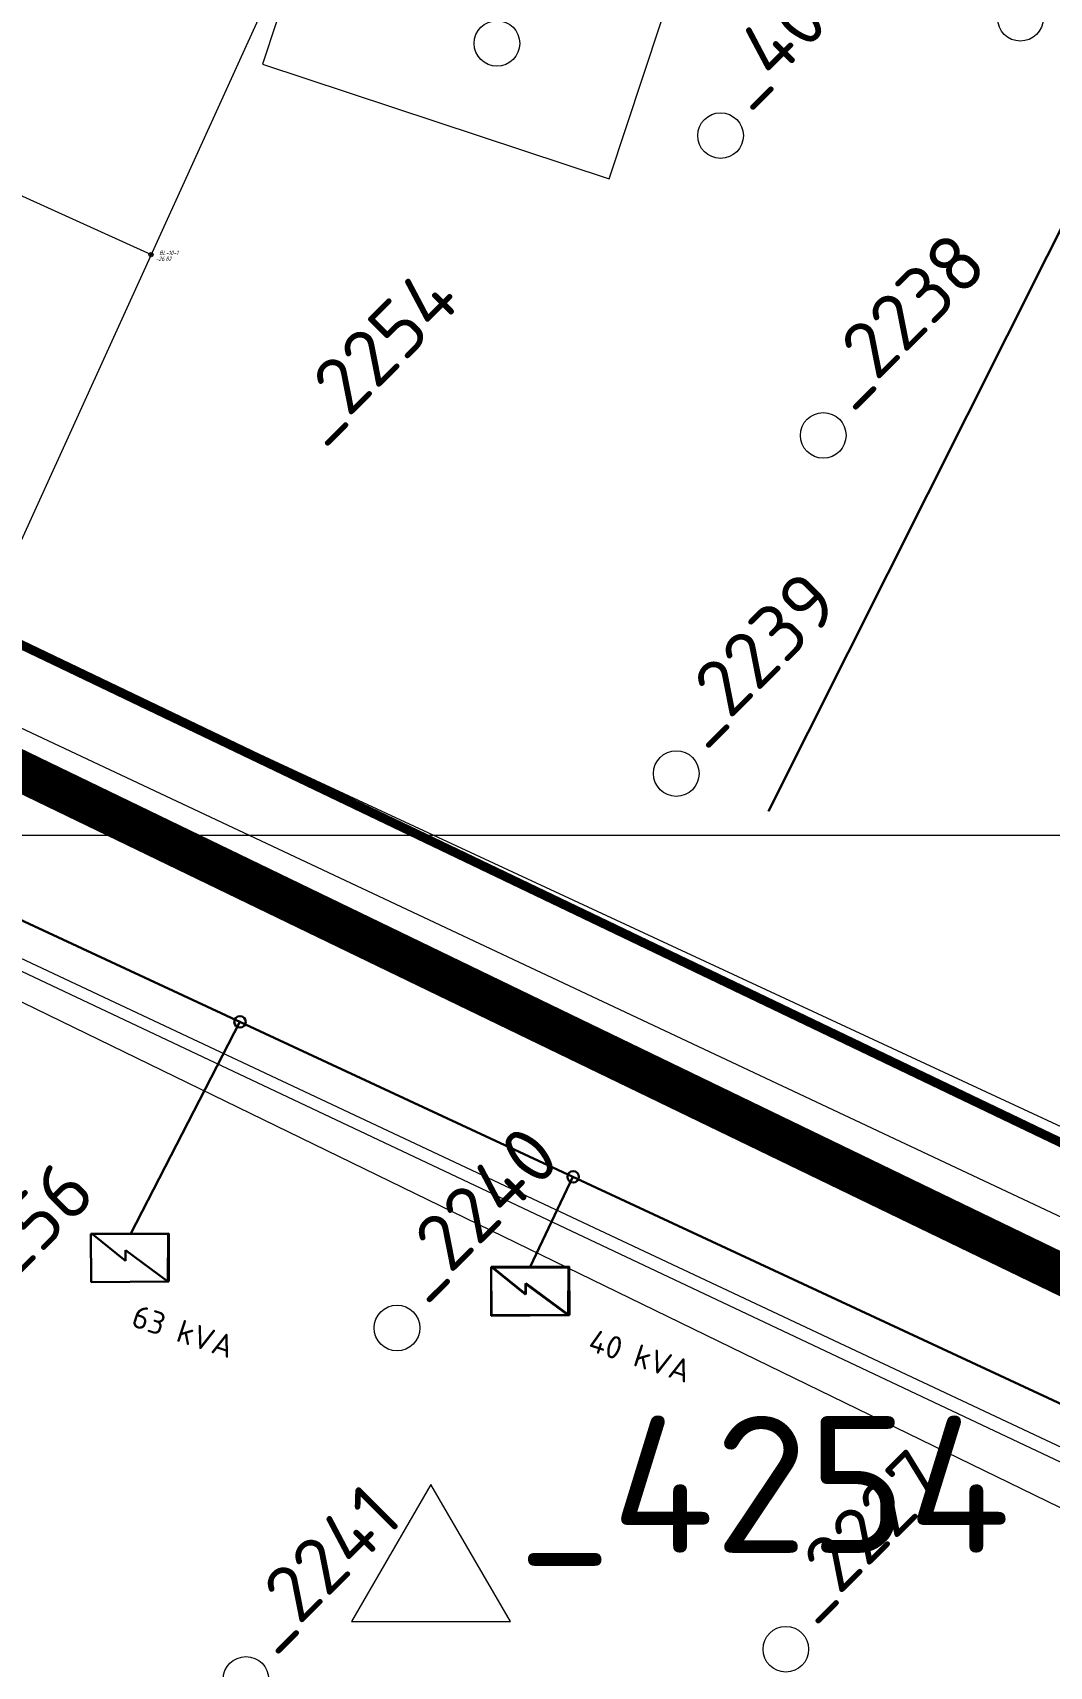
# Model space of a CAD drawing. Header units: millimetres. Extents: x 519 to 9564855, y -810 to 5021775.
# Drawn here: x 9526639.4 to 9526862.1, y 5000817.9 to 5001175.9 of the extents above; entities that cross this region are included whole.
import ezdxf

# ---------------------------------------------------------------- set-up
doc = ezdxf.new("R2010")
doc.units = ezdxf.units.MM
doc.header["$LTSCALE"] = 2
doc.header["$MEASUREMENT"] = 0
for name, color, linetype in [('164 скв. на 2011 год (измененные)', 121, 'Continuous'), ('CONTROL', 7, 'Continuous'), ('GRID_PULKOVO', 7, 'Continuous'), ('OLD WELLS(dr.bfr2000)', 24, 'Continuous'), ('PPLINE_WAT', 7, 'WTR_LINE'), ('ROAD_ASF', 9, 'Continuous'), ('ROAD_GROUND', 9, 'Continuous'), ('ТХ_выкидные линии', 24, 'Continuous')]:
    doc.layers.add(name, color=color, linetype=linetype)
for name, color, linetype, lineweight in [('PPLINE_GAS', 4, 'GAS_LINE', 30), ('Оптиковолоконный кабель', 220, 'CAB6', 20), ('Электро', 1, 'Continuous', 30), ('Электроснаб', 1, 'Continuous', 18), ('Электроснабжене', 1, 'Continuous', 18)]:
    doc.layers.add(name, color=color, linetype=linetype, lineweight=lineweight)
doc.styles.add('92051501$0$STANDARD', font='simplex.shx')
doc.styles.add('Elect', font='isocpeur.ttf')
doc.styles.get("Standard").update_dxf_attribs({"font": 'isocpeur.ttf', "width": 0.5})
doc.linetypes.add('CAB', pattern='A,0.7,-0.43403,["K",Standard,S=0.9,R=0,X=-0.4,Y=-0.3],-0.8', length=1.93403)
doc.linetypes.add('CAB6', pattern='A,0.9,-0.9,["6",Standard,S=0.9,R=0,X=-0.8,Y=-0.4],11', length=12.8)
doc.linetypes.add('GAS_LINE', pattern='A,0.5,-0.2,["G",92051501$0$STANDARD,S=0.1,R=0,X=-0.1,Y=-0.05],-0.05', length=0.75)
doc.linetypes.add('WTR_LINE', pattern='A,0.5,-0.2,["W",92051501$0$STANDARD,S=0.1,R=0,X=-0.1,Y=-0.05],-0.05', length=0.75)

# ---------------------------------------------------------------- blocks, each defined once
blk = doc.blocks.new('16')
at = {"linetype": 'Continuous', "lineweight": 18, "flags": 128}
for points in [[(-0.27, -0.27), (0.27, 0.27)], [(0.27, -0.27), (-0.27, 0.27)]]:
    blk.add_lwpolyline(points, dxfattribs=at)
at = {"linetype": 'Continuous', "lineweight": 18}
blk.add_circle((0, 0), 0.375, dxfattribs=at)

msp = doc.modelspace()

# ---------------------------------------------------------------- linework, layer by layer
at = {"color": 5, "linetype": 'WTR_LINE', "lineweight": 0, "ltscale": 100, "const_width": 2, "elevation": -0.999}
msp.add_lwpolyline([(9526374.128, 5000834.993), (9526338.861, 5000849.119), (9526369.317, 5000918.369), (9526381.582, 5000915.643), (9526388.479, 5000916.907), (9526506.091, 5001104.365), (9526943.61387, 5000894.80545), (9527351.894, 5000706.201), (9527410.535, 5000680.127), (9527811.155, 5000487.989), (9528541.9542, 5001967.68695)], dxfattribs=at)
at = {"layer": '164 скв. на 2011 год (измененные)', "color": 0, "linetype": 'ByBlock', "lineweight": 0}
msp.add_lwpolyline([(9526689.72601, 5001168.98087), (9526765.70654, 5001143.8403), (9526784.56197, 5001200.82569), (9526708.58145, 5001225.96627)], close=True, dxfattribs=at)
at = {"layer": 'CONTROL', "lineweight": 0}
for p, q in [((9526726.62222, 5000857.72523), (9526709.21231, 5000827.7073)), ((9526744.03214, 5000827.7073), (9526726.62222, 5000857.72523)), ((9526709.21231, 5000827.7073), (9526744.03214, 5000827.7073))]:
    msp.add_line(p, q, dxfattribs=at)
at = {"layer": 'GRID_PULKOVO', "lineweight": 0}
msp.add_line((9519000, 5001000), (9533000, 5001000), dxfattribs=at)
at = {"layer": 'OLD WELLS(dr.bfr2000)', "lineweight": 0}
for centre in [(9526855.8, 5001179), (9526741.1, 5001173.5), (9526790.1, 5001153.3), (9526812.6, 5001087.6), (9526780.4, 5001013.5), (9526719.2, 5000892), (9526804.4, 5000821.6), (9526686.1, 5000815)]:
    msp.add_circle(centre, 5, dxfattribs=at)
at = {"layer": 'PPLINE_GAS', "linetype": 'GAS_LINE', "lineweight": 0, "ltscale": 20}
msp.add_line((9526079.469, 5001235.137), (9528506.802, 5000093.688), dxfattribs=at)
at = {"layer": 'PPLINE_GAS', "color": 4, "linetype": 'GAS_LINE', "lineweight": 0, "ltscale": 20}
msp.add_line((9526504.81528, 5001027.71231, 11.90027), (9527295.74205, 5000642.77424, 11.90027), dxfattribs=at)
at = {"layer": 'PPLINE_WAT', "color": 5, "linetype": 'WTR_LINE', "lineweight": 0, "ltscale": 5}
msp.add_line((9526948.70275, 5000897.10183), (9526628.28791, 5001045.84632), dxfattribs=at)
at = {"layer": 'PPLINE_WAT', "color": 5, "lineweight": 0, "ltscale": 0.5}
msp.add_lwpolyline([(9523498.307, 5002453.507), (9529318.71854, 4999702.75469), (9529357.22076, 4999682.3134), (9529399.33276, 4999675.09879), (9529430.61579, 4999677.50366), (9529678.713, 4999710.142)], dxfattribs=at)
at = {"layer": 'ROAD_ASF', "lineweight": 0}
for points in [[(9521737.23529, 4997056.36456), (9521526.30791, 4997406.20512), (9521491.42617, 4997522.40996), (9521494.64376, 4997784.54227), (9521557.42562, 4998123.62451), (9523181.91284, 5002651.278), (9523567.30412, 5002471.17809), (9525869.16882, 5001381.54446), (9525963.92258, 5001333.47903), (9526128.60686, 5001261.79325), (9526517.55757, 5001074.97311), (9527241.30336, 5000725.10977), (9527302.0959, 5000699.32947), (9527474.32311, 5000617.56906), (9528116.89056, 5000310.63684)], [(9521742.137, 4997059.855), (9521531.837, 4997408.655), (9521497.437, 4997523.255), (9521500.637, 4997783.955), (9521563.237, 4998122.055), (9523185.337, 5002643.055), (9523564.737, 5002465.755), (9525866.52759, 5001376.15646), (9525961.36584, 5001328.04817), (9526126.10975, 5001256.33643), (9526514.94624, 5001069.57117), (9527238.82495, 5000719.64358), (9527299.637, 5000693.855), (9527471.737, 5000612.155), (9528114.237, 5000305.255)]]:
    msp.add_lwpolyline(points, dxfattribs=at)
at = {"layer": 'ROAD_GROUND', "color": 8, "lineweight": 0, "const_width": 9}
msp.add_lwpolyline([(9521739.68614, 4997058.10978), (9521529.07245, 4997407.43006), (9521494.43159, 4997522.83248), (9521497.64038, 4997784.24863), (9521560.33131, 4998122.83976), (9523183.62492, 5002647.1665), (9523566.02728, 5002468.46336), (9525867.84821, 5001378.85046), (9525962.64421, 5001330.7636), (9526127.3583, 5001259.06484), (9526516.25529, 5001072.2705), (9527240.06415, 5000722.37668), (9527300.86645, 5000696.59224), (9527473.0333, 5000614.86048), (9528115.56378, 5000307.94592)], dxfattribs=at)
at = {"layer": 'Оптиковолоконный кабель', "linetype": 'CAB', "lineweight": 20, "ltscale": 0.1}
msp.add_lwpolyline([(9523696.146, 5005917.127), (9523689.893, 5005715.012), (9523695.902, 5005635.172), (9523695.453, 5005568.154), (9523700.063, 5005469.441), (9523700.58, 5005145.207), (9523704.692, 5005045.058), (9523701.585, 5004488.746), (9523704.366, 5004469.568), (9523706.81, 5003954.047), (9523704.579, 5003808.965), (9523692.18, 5003712.998), (9523687.161, 5003694.356), (9523300.02, 5002630.372), (9523296.974, 5002614.733), (9523304.049, 5002607.353), (9526121.954, 5001271.722), (9526508.525, 5001083.826), (9527029.955, 5000838.578), (9527414.361, 5000657.715), (9527485.466, 5000795.728), (9527414.361, 5000657.715), (9528367.831, 5000203.306)], dxfattribs=at)
at = {"layer": 'ТХ_выкидные линии', "color": 5, "linetype": 'WTR_LINE', "lineweight": 0, "ltscale": 25}
for p, q in [((9526757.9232, 5001330.74155, 0), (9526628.28966, 5001045.85112, 0)), ((9526622.41691, 5001146.72968), (9526665.31106, 5001127.21157, 0))]:
    msp.add_line(p, q, dxfattribs=at)
at = {"layer": 'Электро'}
for p, q in [((9526800.58503, 5001005.244, 0), (9526876.16084, 5001155.85015, 0)), ((9526660.77268, 5000912.57893, 0), (9526684.7932, 5000959.08681, 0)), ((9526748.37315, 5000905.41743, 0), (9526757.72328, 5000925.15165, 0)), ((9526652.1193, 5000912.62383, 0), (9526669.16773, 5000912.72817, 0)), ((9526652.184, 5000902.05148, 0), (9526652.1193, 5000912.62383, 0)), ((9526669.07048, 5000912.62972, 0), (9526652.47488, 5000912.52815, 0)), ((9526652.47488, 5000912.52815, 0), (9526659.68666, 5000906.70092, 0)), ((9526668.99679, 5000902.18725, 0), (9526669.07048, 5000912.62972, 0)), ((9526669.16773, 5000912.72817, 0), (9526669.23243, 5000902.15581, 0)), ((9526659.68666, 5000906.70092, 0), (9526659.67212, 5000909.07615, 0)), ((9526659.67212, 5000909.07615, 0), (9526668.99679, 5000902.18725, 0)), ((9526739.79851, 5000905.25888, 0), (9526756.84694, 5000905.36322, 0)), ((9526739.86321, 5000894.68653, 0), (9526739.79851, 5000905.25888, 0)), ((9526739.84893, 5000905.36526, 0), (9526756.89736, 5000905.4696, 0)), ((9526739.91363, 5000894.79291, 0), (9526739.84893, 5000905.36526, 0)), ((9526756.74968, 5000905.26477, 0), (9526740.15409, 5000905.1632, 0)), ((9526740.15409, 5000905.1632, 0), (9526747.36586, 5000899.33597, 0)), ((9526756.80011, 5000905.37115, 0), (9526740.20451, 5000905.26958, 0)), ((9526740.20451, 5000905.26958, 0), (9526747.41629, 5000899.44235, 0)), ((9526756.67599, 5000894.82231, 0), (9526756.74968, 5000905.26477, 0)), ((9526756.72642, 5000894.92869, 0), (9526756.80011, 5000905.37115, 0)), ((9526756.84694, 5000905.36322, 0), (9526756.91164, 5000894.79087, 0)), ((9526756.89736, 5000905.4696, 0), (9526756.96207, 5000894.89725, 0)), ((9526669.23243, 5000902.15581, 0), (9526652.184, 5000902.05148, 0)), ((9526747.36586, 5000899.33597, 0), (9526747.35133, 5000901.7112, 0)), ((9526747.35133, 5000901.7112, 0), (9526756.67599, 5000894.82231, 0)), ((9526747.41629, 5000899.44235, 0), (9526747.40175, 5000901.81758, 0)), ((9526747.40175, 5000901.81758, 0), (9526756.72642, 5000894.92869, 0)), ((9526756.91164, 5000894.79087, 0), (9526739.86321, 5000894.68653, 0)), ((9526756.96207, 5000894.89725, 0), (9526739.91363, 5000894.79291, 0))]:
    msp.add_line(p, q, dxfattribs=at)
at = {"layer": 'Электро', "ltscale": 0.0025}
msp.add_line((9526418.58561, 5001082.95609, 0), (9526908.01432, 5000855.21961, 0), dxfattribs=at)
at = {"layer": 'Электро', "ltscale": 25}
for centre, start, end in [((9526684.7932, 5000959.08681, 0), 0.0000002, 180.0000002), ((9526684.7932, 5000959.08681, 0), 180.0000002, 0.0000002), ((9526757.80357, 5000925.1143, 0), 359.9999998, 179.9999998), ((9526757.80357, 5000925.1143, 0), 179.9999998, 359.9999998)]:
    msp.add_arc(centre, 1.25, start, end, dxfattribs=at)
at = {"layer": 'Электроснаб', "color": 1, "linetype": 'ByBlock', "lineweight": 0}
for p, q in [((9526800.58503, 5001005.244, 0), (9526876.16084, 5001155.85015, 0)), ((9526660.77268, 5000912.57893, 0), (9526684.7932, 5000959.08681, 0)), ((9526748.37315, 5000905.41743, 0), (9526757.72328, 5000925.15165, 0)), ((9526652.1193, 5000912.62383, 0), (9526669.16773, 5000912.72817, 0)), ((9526652.184, 5000902.05148, 0), (9526652.1193, 5000912.62383, 0)), ((9526669.07048, 5000912.62972, 0), (9526652.47488, 5000912.52815, 0)), ((9526652.47488, 5000912.52815, 0), (9526659.68666, 5000906.70092, 0)), ((9526668.99679, 5000902.18725, 0), (9526669.07048, 5000912.62972, 0)), ((9526669.16773, 5000912.72817, 0), (9526669.23243, 5000902.15581, 0)), ((9526659.68666, 5000906.70092, 0), (9526659.67212, 5000909.07615, 0)), ((9526659.67212, 5000909.07615, 0), (9526668.99679, 5000902.18725, 0)), ((9526739.79851, 5000905.25888, 0), (9526756.84694, 5000905.36322, 0)), ((9526739.86321, 5000894.68653, 0), (9526739.79851, 5000905.25888, 0)), ((9526739.84893, 5000905.36526, 0), (9526756.89736, 5000905.4696, 0)), ((9526739.91363, 5000894.79291, 0), (9526739.84893, 5000905.36526, 0)), ((9526756.74968, 5000905.26477, 0), (9526740.15409, 5000905.1632, 0)), ((9526740.15409, 5000905.1632, 0), (9526747.36586, 5000899.33597, 0)), ((9526756.80011, 5000905.37115, 0), (9526740.20451, 5000905.26958, 0)), ((9526740.20451, 5000905.26958, 0), (9526747.41629, 5000899.44235, 0)), ((9526756.67599, 5000894.82231, 0), (9526756.74968, 5000905.26477, 0)), ((9526756.72642, 5000894.92869, 0), (9526756.80011, 5000905.37115, 0)), ((9526756.84694, 5000905.36322, 0), (9526756.91164, 5000894.79087, 0)), ((9526756.89736, 5000905.4696, 0), (9526756.96207, 5000894.89725, 0)), ((9526669.23243, 5000902.15581, 0), (9526652.184, 5000902.05148, 0)), ((9526747.36586, 5000899.33597, 0), (9526747.35133, 5000901.7112, 0)), ((9526747.35133, 5000901.7112, 0), (9526756.67599, 5000894.82231, 0)), ((9526747.41629, 5000899.44235, 0), (9526747.40175, 5000901.81758, 0)), ((9526747.40175, 5000901.81758, 0), (9526756.72642, 5000894.92869, 0)), ((9526756.91164, 5000894.79087, 0), (9526739.86321, 5000894.68653, 0)), ((9526756.96207, 5000894.89725, 0), (9526739.91363, 5000894.79291, 0))]:
    msp.add_line(p, q, dxfattribs=at)
at = {"layer": 'Электроснаб', "color": 1, "linetype": 'ByBlock', "lineweight": 0, "ltscale": 0.0025}
msp.add_line((9526418.58561, 5001082.95609, 0), (9526908.01432, 5000855.21961, 0), dxfattribs=at)
at = {"layer": 'Электроснаб', "color": 1, "linetype": 'ByBlock', "lineweight": 0, "ltscale": 25}
for centre, start, end in [((9526684.7932, 5000959.08681, 0), 0.0000002, 180.0000002), ((9526684.7932, 5000959.08681, 0), 180.0000002, 0.0000002), ((9526757.80357, 5000925.1143, 0), 359.9999998, 179.9999998), ((9526757.80357, 5000925.1143, 0), 179.9999998, 359.9999998)]:
    msp.add_arc(centre, 1.25, start, end, dxfattribs=at)
at = {"layer": 'Электроснабжене', "color": 1, "linetype": 'ByBlock', "lineweight": 0}
for p, q in [((9526800.58503, 5001005.244, 0), (9526876.16084, 5001155.85015, 0)), ((9526660.77268, 5000912.57893, 0), (9526684.7932, 5000959.08681, 0)), ((9526748.37315, 5000905.41743, 0), (9526757.72328, 5000925.15165, 0)), ((9526652.1193, 5000912.62383, 0), (9526669.16773, 5000912.72817, 0)), ((9526652.184, 5000902.05148, 0), (9526652.1193, 5000912.62383, 0)), ((9526669.07048, 5000912.62972, 0), (9526652.47488, 5000912.52815, 0)), ((9526652.47488, 5000912.52815, 0), (9526659.68666, 5000906.70092, 0)), ((9526668.99679, 5000902.18725, 0), (9526669.07048, 5000912.62972, 0)), ((9526669.16773, 5000912.72817, 0), (9526669.23243, 5000902.15581, 0)), ((9526659.68666, 5000906.70092, 0), (9526659.67212, 5000909.07615, 0)), ((9526659.67212, 5000909.07615, 0), (9526668.99679, 5000902.18725, 0)), ((9526739.79851, 5000905.25888, 0), (9526756.84694, 5000905.36322, 0)), ((9526739.86321, 5000894.68653, 0), (9526739.79851, 5000905.25888, 0)), ((9526739.84893, 5000905.36526, 0), (9526756.89736, 5000905.4696, 0)), ((9526739.91363, 5000894.79291, 0), (9526739.84893, 5000905.36526, 0)), ((9526756.74968, 5000905.26477, 0), (9526740.15409, 5000905.1632, 0)), ((9526740.15409, 5000905.1632, 0), (9526747.36586, 5000899.33597, 0)), ((9526756.80011, 5000905.37115, 0), (9526740.20451, 5000905.26958, 0)), ((9526740.20451, 5000905.26958, 0), (9526747.41629, 5000899.44235, 0)), ((9526756.67599, 5000894.82231, 0), (9526756.74968, 5000905.26477, 0)), ((9526756.72642, 5000894.92869, 0), (9526756.80011, 5000905.37115, 0)), ((9526756.84694, 5000905.36322, 0), (9526756.91164, 5000894.79087, 0)), ((9526756.89736, 5000905.4696, 0), (9526756.96207, 5000894.89725, 0)), ((9526669.23243, 5000902.15581, 0), (9526652.184, 5000902.05148, 0)), ((9526747.36586, 5000899.33597, 0), (9526747.35133, 5000901.7112, 0)), ((9526747.35133, 5000901.7112, 0), (9526756.67599, 5000894.82231, 0)), ((9526747.41629, 5000899.44235, 0), (9526747.40175, 5000901.81758, 0)), ((9526747.40175, 5000901.81758, 0), (9526756.72642, 5000894.92869, 0)), ((9526756.91164, 5000894.79087, 0), (9526739.86321, 5000894.68653, 0)), ((9526756.96207, 5000894.89725, 0), (9526739.91363, 5000894.79291, 0))]:
    msp.add_line(p, q, dxfattribs=at)
at = {"layer": 'Электроснабжене', "color": 1, "linetype": 'ByBlock', "lineweight": 0, "ltscale": 0.0025}
msp.add_line((9526418.58561, 5001082.95609, 0), (9526908.01432, 5000855.21961, 0), dxfattribs=at)
at = {"layer": 'Электроснабжене', "color": 1, "linetype": 'ByBlock', "lineweight": 0, "ltscale": 25}
for centre, start, end in [((9526684.7932, 5000959.08681, 0), 0.0000002, 180.0000002), ((9526684.7932, 5000959.08681, 0), 180.0000002, 0.0000002), ((9526757.80357, 5000925.1143, 0), 359.9999998, 179.9999998), ((9526757.80357, 5000925.1143, 0), 179.9999998, 359.9999998)]:
    msp.add_arc(centre, 1.25, start, end, dxfattribs=at)

# ---------------------------------------------------------------- block references
at = {"layer": 'ТХ_выкидные линии', "color": 1, "lineweight": 0, "xscale": 1.199999999916105, "yscale": 1.199999999916105, "zscale": 1.199999999916105, "rotation": 23.06662662124732}
msp.add_blockref('16', (9526665.29725, 5001127.20824), dxfattribs=at)

# ---------------------------------------------------------------- texts
at = {"layer": 'CONTROL', "lineweight": 0, "style": 'Elect'}
msp.add_text(' _4254', height=30.011925, rotation=0, dxfattribs=at).set_placement((9526726.62222, 5000842.71626))
at = {"layer": 'OLD WELLS(dr.bfr2000)', "lineweight": 0, "style": 'Elect'}
for s, p in [(' _4081', (9526790.1, 5001153.3)), (' _2238', (9526812.6, 5001087.6)), (' _2254', (9526696.9, 5001079.7)), (' _2239', (9526780.4, 5001013.5)), (' _2240', (9526719.2, 5000892)), (' _2256', (9526617.2, 5000884.3)), (' _2227', (9526804.4, 5000821.6)), (' _2241', (9526686.1, 5000815))]:
    msp.add_text(s, height=12.5, rotation=44.9999999, dxfattribs=at).set_placement(p)
at = {"layer": 'ТХ_выкидные линии', "lineweight": 0, "oblique": 15, "width": 0.75}
for s, p in [('-26.82', (9526666.31195, 5001125.80185)), ('BL-10-1', (9526667.09603, 5001127.10055))]:
    msp.add_text(s, height=1, dxfattribs=at).set_placement(p)
at = {"layer": 'Электро'}
for s, p in [('63 kVA', (9526660.67709, 5000892.47173, -0.00006)), ('40 kVA', (9526760.76561, 5000887.12131, -0.00006))]:
    msp.add_text(s, height=5, rotation=341.691556, dxfattribs=at).set_placement(p)
at = {"layer": 'Электроснаб', "color": 1, "linetype": 'ByBlock', "lineweight": 0}
for s, p in [('63 kVA', (9526660.67709, 5000892.47173, -0.00006)), ('40 kVA', (9526760.76561, 5000887.12131, -0.00006))]:
    msp.add_text(s, height=5, rotation=341.691556, dxfattribs=at).set_placement(p)
at = {"layer": 'Электроснабжене', "color": 1, "linetype": 'ByBlock', "lineweight": 0}
for s, p in [('63 kVA', (9526660.67709, 5000892.47173, -0.00006)), ('40 kVA', (9526760.76561, 5000887.12131, -0.00006))]:
    msp.add_text(s, height=5, rotation=341.691556, dxfattribs=at).set_placement(p)

doc.saveas('drawing.dxf')
